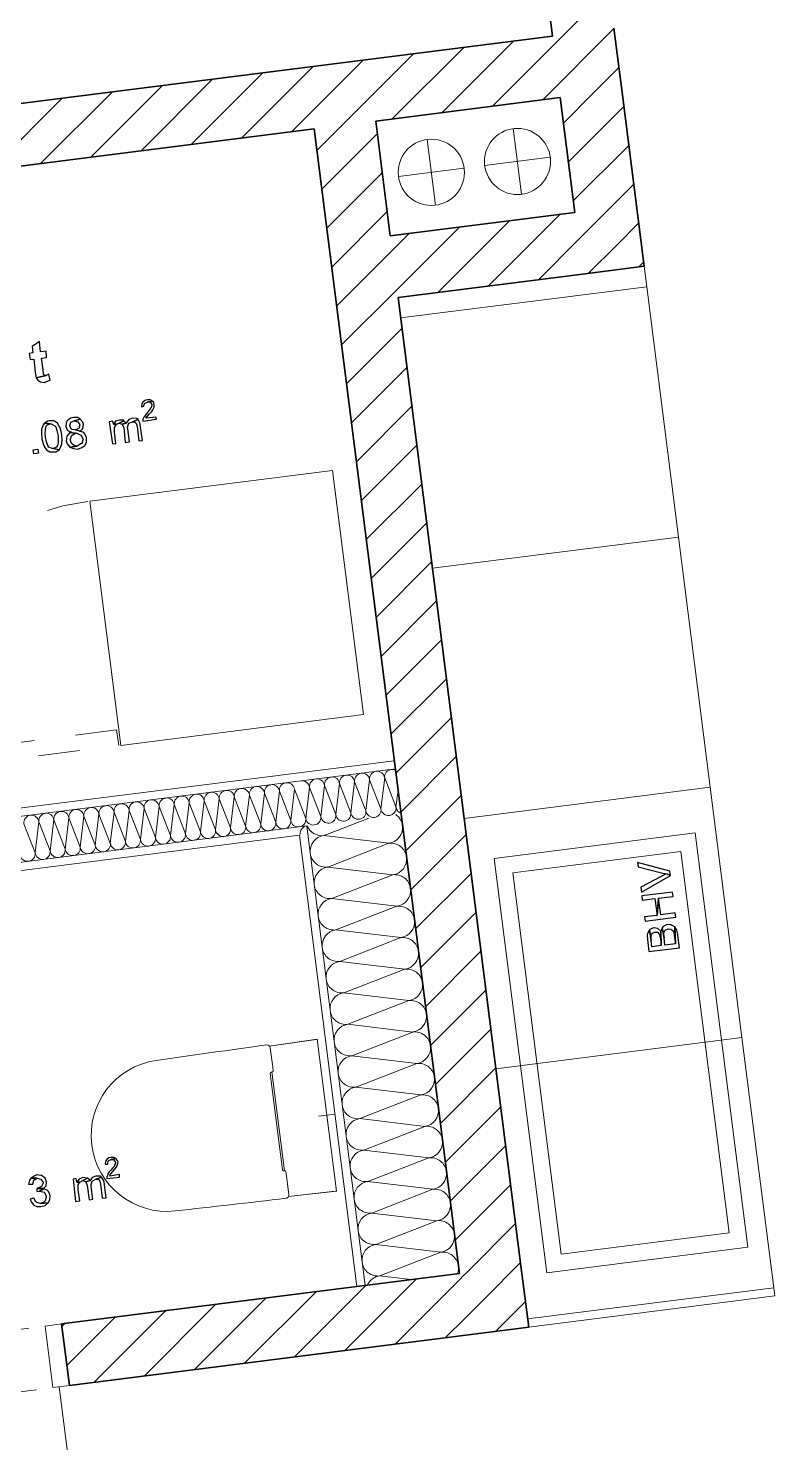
# Model space of a CAD drawing. Header units: metres. Extents: x 2713679.5 to 2713747.3, y 1226017.1 to 1226104.2.
# Drawn here: x 2713730.649 to 2713732.455, y 1226046.154 to 1226049.574 of the extents above; entities that cross this region are included whole.
import ezdxf

# ---------------------------------------------------------------- set-up
doc = ezdxf.new("R2010")
doc.units = ezdxf.units.M
doc.header["$MEASUREMENT"] = 0
for name, pattern in [('Achse', [0.115, 0, -0.04, 0.075, 0]), ('Strich 2_1mm', [0.15, 0.1, -0.05]), ('Strichpunkt 3_1_1mm Achsen', [0.25, 0.15, -0.05, 0, -0.05])]:
    doc.linetypes.add(name, pattern=pattern)
doc.layers.add('haustechnik', color=7, linetype='Continuous', true_color=0x0332dd)
doc.layers.add('texte', color=7, linetype='Continuous', true_color=0x000000)
doc.layers.add('plangrafiken', color=251, linetype='Continuous')
doc.layers.add('waende_stuetzen', color=250, linetype='Continuous')

msp = doc.modelspace()

# ---------------------------------------------------------------- linework, layer by layer
at = {"layer": 'haustechnik', "color": 7, "linetype": 'Continuous', "lineweight": 13}
for p, q in [((2713731.4893, 1226049.3498), (2713731.9357, 1226049.4065)), ((2713731.9357, 1226049.4065), (2713731.9709, 1226049.1287)), ((2713731.5245, 1226049.0721), (2713731.4893, 1226049.3498)), ((2713731.8222, 1226049.3316), (2713731.8423, 1226049.1729)), ((2713731.634, 1226049.1464), (2713731.6139, 1226049.3052)), ((2713731.9116, 1226049.2623), (2713731.7529, 1226049.2422)), ((2713731.5446, 1226049.2157), (2713731.7033, 1226049.2359)), ((2713731.9709, 1226049.1287), (2713731.5245, 1226049.0721))]:
    msp.add_line(p, q, dxfattribs=at)
at = {"layer": 'haustechnik', "color": 1, "linetype": 'Continuous', "lineweight": 13}
for p, q in [((2713731.776, 1226047.5668), (2713732.2621, 1226047.6284)), ((2713732.2621, 1226047.6284), (2713732.3893, 1226046.6265)), ((2713731.8207, 1226047.5321), (2713732.2275, 1226047.5837)), ((2713732.2275, 1226047.5837), (2713732.3446, 1226046.6611)), ((2713731.9032, 1226046.5648), (2713731.776, 1226047.5668)), ((2713731.9378, 1226046.6095), (2713731.8207, 1226047.5321)), ((2713732.3446, 1226046.6611), (2713731.9378, 1226046.6095)), ((2713732.3893, 1226046.6265), (2713731.9032, 1226046.5648))]:
    msp.add_line(p, q, dxfattribs=at)
at = {"layer": 'haustechnik', "color": 20, "linetype": 'Continuous', "lineweight": 20, "true_color": 0xfa2d16}
msp.add_circle((2713731.8323, 1226049.2522), 0.08, dxfattribs=at)
at = {"layer": 'haustechnik', "color": 144, "linetype": 'Continuous', "lineweight": 20, "true_color": 0x0082b3}
msp.add_circle((2713731.6239, 1226049.2258), 0.08, dxfattribs=at)
at = {"layer": 'plangrafiken', "color": 7, "linetype": 'Continuous', "lineweight": 13}
for p, q in [((2713732.1386, 1226048.9988), (2713731.5434, 1226048.9233)), ((2713732.1449, 1226048.9492), (2713732.1386, 1226048.9988)), ((2713731.5497, 1226048.8737), (2713732.1449, 1226048.9492)), ((2713732.1449, 1226048.9492), (2713732.2217, 1226048.344)), ((2713731.5434, 1226048.9233), (2713731.5497, 1226048.8737)), ((2713731.6265, 1226048.2685), (2713731.5497, 1226048.8737)), ((2713730.7975, 1226048.4304), (2713731.3848, 1226048.505)), ((2713731.3848, 1226048.505), (2713731.4597, 1226047.9147)), ((2713730.8724, 1226047.8402), (2713730.7975, 1226048.4304)), ((2713731.6265, 1226048.2685), (2713732.2217, 1226048.344)), ((2713732.2217, 1226048.344), (2713732.2985, 1226047.7389)), ((2713731.7033, 1226047.6634), (2713731.6265, 1226048.2685)), ((2713731.4597, 1226047.9147), (2713730.8724, 1226047.8402)), ((2713732.2985, 1226047.7389), (2713731.7033, 1226047.6634)), ((2713732.2985, 1226047.7389), (2713732.3753, 1226047.1338)), ((2713731.7801, 1226047.0582), (2713731.7033, 1226047.6634)), ((2713732.3753, 1226047.1338), (2713731.7801, 1226047.0582)), ((2713732.3753, 1226047.1338), (2713732.4521, 1226046.5286)), ((2713731.2322, 1226047.1132), (2713731.3477, 1226047.1294)), ((2713731.345, 1226047.129), (2713731.2322, 1226047.1132)), ((2713731.2343, 1226047.1088), (2713731.2394, 1226047.0682)), ((2713731.3477, 1226047.1294), (2713731.345, 1226047.129)), ((2713731.371, 1226046.9458), (2713731.3477, 1226047.1294)), ((2713731.3477, 1226047.1294), (2713731.3943, 1226046.7623)), ((2713731.2394, 1226047.0682), (2713731.2413, 1226047.0529)), ((2713731.2638, 1226046.8137), (2713731.2342, 1226047.047)), ((2713731.2396, 1226047.0507), (2713731.2379, 1226047.0505)), ((2713731.2379, 1226047.0505), (2713731.2683, 1226046.8112)), ((2713731.8569, 1226046.4531), (2713731.7801, 1226047.0582)), ((2713731.3943, 1226046.7623), (2713731.371, 1226046.9458)), ((2713731.2683, 1226046.8112), (2713731.27, 1226046.8114)), ((2713731.2722, 1226046.8097), (2713731.2736, 1226046.7987)), ((2713731.2736, 1226046.7987), (2713731.2793, 1226046.7539)), ((2713731.3943, 1226046.7623), (2713731.2784, 1226046.749)), ((2713731.2784, 1226046.749), (2713731.3916, 1226046.762)), ((2713731.3916, 1226046.762), (2713731.3943, 1226046.7623)), ((2713732.4521, 1226046.5286), (2713731.8569, 1226046.4531)), ((2713732.4546, 1226046.5088), (2713732.4521, 1226046.5286)), ((2713731.8594, 1226046.4332), (2713732.4546, 1226046.5088)), ((2713731.8569, 1226046.4531), (2713731.8594, 1226046.4332))]:
    msp.add_line(p, q, dxfattribs=at)
at = {"layer": 'plangrafiken', "color": 7, "linetype": 'Strich 2_1mm', "lineweight": 13}
for p, q in [((2713730.8626, 1226047.8774), (2713730.2723, 1226047.8025)), ((2713730.8675, 1226047.8395), (2713730.8626, 1226047.8774)), ((2713730.2771, 1226047.7646), (2713730.8675, 1226047.8395))]:
    msp.add_line(p, q, dxfattribs=at)
at = {"layer": 'plangrafiken', "color": 144, "linetype": 'Continuous', "lineweight": 20, "true_color": 0x0082b3}
for p, q in [((2713731.3685, 1226046.9657), (2713731.3735, 1226046.926)), ((2713731.3908, 1226046.9483), (2713731.3511, 1226046.9433))]:
    msp.add_line(p, q, dxfattribs=at)
at = {"layer": 'plangrafiken', "color": 7, "linetype": 'Achse', "lineweight": 13}
msp.add_arc((2713730.8675, 1226047.8395), 0.595, 97.2326, 187.2326, dxfattribs=at)
at = {"layer": 'plangrafiken', "color": 7, "linetype": 'Continuous', "lineweight": 13}
for centre, radius, start, end in [((2713735.2532, 1226017.3841), 30.0032, 97.7153, 98.23048), ((2713731.2263, 1226047.1078), 0.008, 43.2013, 97.7153), ((2713731.2263, 1226047.1078), 0.008, 7.2326, 97.7153), ((2713730.9843, 1226046.8968), 0.1834, 98.2305, 276.2347), ((2713731.2371, 1226047.0474), 0.00298, 97.9601, 187.8183), ((2713731.2394, 1226047.0527), 0.002, 277.7686, 7.2326), ((2713731.2667, 1226046.8141), 0.00298, 186.6469, 276.505), ((2713731.2702, 1226046.8095), 0.002, 7.2326, 96.2737), ((2713727.7459, 1226076.5402), 30.0032, 276.23467, 276.74985), ((2713731.2714, 1226046.7529), 0.008, 276.7498, 7.2326), ((2713731.2714, 1226046.7529), 0.008, 276.7498, 331.2541)]:
    msp.add_arc(centre, radius, start, end, dxfattribs=at)
for centre, start_param, end_param in [((2713731.2268, 1226047.0491), 5.467516, 5.584684), ((2713731.2572, 1226046.8098), 0.698501, 0.81567)]:
    msp.add_ellipse(centre, major_axis=(0.0144, 0.0018), ratio=0.008727, start_param=start_param, end_param=end_param, dxfattribs=at)
at = {"layer": 'texte'}
for points in [[(2713730.6757, 1226048.8169), (2713730.6582, 1226048.8044), (2713730.6595, 1226048.7893), (2713730.6507, 1226048.7881), (2713730.6532, 1226048.7731), (2713730.662, 1226048.7743), (2713730.6657, 1226048.743), (2713730.6657, 1226048.743), (2713730.6682, 1226048.7293), (2713730.692, 1226048.7343), (2713730.6882, 1226048.7355), (2713730.6857, 1226048.738), (2713730.6845, 1226048.748), (2713730.6807, 1226048.7768), (2713730.6933, 1226048.7781), (2713730.692, 1226048.7931), (2713730.6782, 1226048.7919)], [(2713730.6983, 1226048.738), (2713730.692, 1226048.7343), (2713730.6682, 1226048.7293), (2713730.672, 1226048.723), (2713730.6782, 1226048.7192), (2713730.6882, 1226048.718), (2713730.6908, 1226048.7192), (2713730.702, 1226048.723)], [(2713730.9374, 1226048.6754), (2713730.9311, 1226048.6742), (2713730.9261, 1226048.6704), (2713730.9236, 1226048.6667), (2713730.9224, 1226048.6591), (2713730.9286, 1226048.6604), (2713730.9286, 1226048.6617), (2713730.9311, 1226048.6679), (2713730.9311, 1226048.6679), (2713730.9374, 1226048.6704), (2713730.9486, 1226048.6729), (2713730.9436, 1226048.6754)], [(2713730.9486, 1226048.6729), (2713730.9374, 1226048.6704), (2713730.9386, 1226048.6717), (2713730.9449, 1226048.6692), (2713730.9449, 1226048.6692), (2713730.9474, 1226048.6642), (2713730.9474, 1226048.6629), (2713730.9461, 1226048.6566), (2713730.9449, 1226048.6554), (2713730.9411, 1226048.6504), (2713730.9361, 1226048.6441), (2713730.9336, 1226048.6404), (2713730.9299, 1226048.6354), (2713730.9286, 1226048.6341), (2713730.9261, 1226048.6291), (2713730.9261, 1226048.6241), (2713730.9587, 1226048.6291), (2713730.9574, 1226048.6341), (2713730.9336, 1226048.6316), (2713730.9361, 1226048.6354), (2713730.9374, 1226048.6366), (2713730.9424, 1226048.6416), (2713730.9474, 1226048.6479), (2713730.9499, 1226048.6516), (2713730.9511, 1226048.6529), (2713730.9537, 1226048.6579), (2713730.9537, 1226048.6642), (2713730.9524, 1226048.6692)], [(2713730.6882, 1226048.6191), (2713730.6845, 1226048.6153), (2713730.682, 1226048.6066), (2713730.6807, 1226048.6053), (2713730.6807, 1226048.5953), (2713730.682, 1226048.584), (2713730.682, 1226048.5815), (2713730.6845, 1226048.5703), (2713730.6882, 1226048.5615), (2713730.6933, 1226048.5552), (2713730.6933, 1226048.5552), (2713730.7008, 1226048.5502), (2713730.7108, 1226048.5502), (2713730.7158, 1226048.5502), (2713730.7233, 1226048.5552), (2713730.7095, 1226048.5577), (2713730.707, 1226048.5577), (2713730.6983, 1226048.5615), (2713730.6958, 1226048.5653), (2713730.6933, 1226048.574), (2713730.6908, 1226048.5853), (2713730.6895, 1226048.5941), (2713730.6908, 1226048.6041), (2713730.692, 1226048.6116), (2713730.6933, 1226048.6141), (2713730.702, 1226048.6178)], [(2713730.7008, 1226048.6253), (2713730.6958, 1226048.6241), (2713730.6882, 1226048.6191), (2713730.702, 1226048.6178), (2713730.7045, 1226048.6178), (2713730.7133, 1226048.6128), (2713730.7158, 1226048.6103), (2713730.7183, 1226048.6016), (2713730.7208, 1226048.589), (2713730.7208, 1226048.5828), (2713730.7208, 1226048.5715), (2713730.7195, 1226048.5653), (2713730.717, 1226048.5615), (2713730.7095, 1226048.5577), (2713730.7233, 1226048.5552), (2713730.7271, 1226048.5603), (2713730.7296, 1226048.569), (2713730.7296, 1226048.5703), (2713730.7308, 1226048.579), (2713730.7296, 1226048.5903), (2713730.7283, 1226048.5991), (2713730.7258, 1226048.6078), (2713730.7246, 1226048.6103), (2713730.7195, 1226048.6191), (2713730.7195, 1226048.6191), (2713730.712, 1226048.6241), (2713730.7108, 1226048.6253)], [(2713730.7584, 1226048.6329), (2713730.7508, 1226048.6316), (2713730.7433, 1226048.6253), (2713730.7408, 1226048.6203), (2713730.7396, 1226048.6116), (2713730.7396, 1226048.6116), (2713730.7433, 1226048.6028), (2713730.7446, 1226048.6016), (2713730.7533, 1226048.5978), (2713730.7496, 1226048.5966), (2713730.7634, 1226048.5953), (2713730.7659, 1226048.5953), (2713730.7746, 1226048.5915), (2713730.7771, 1226048.5903), (2713730.7809, 1226048.5815), (2713730.7809, 1226048.579), (2713730.7784, 1226048.5703), (2713730.7759, 1226048.569), (2713730.7671, 1226048.564), (2713730.7496, 1226048.5615), (2713730.7496, 1226048.5615), (2713730.7584, 1226048.5577), (2713730.7684, 1226048.5565), (2713730.7684, 1226048.5565), (2713730.7784, 1226048.5603), (2713730.7859, 1226048.5653), (2713730.7897, 1226048.5728), (2713730.7897, 1226048.5828), (2713730.7897, 1226048.5853), (2713730.7846, 1226048.5941), (2713730.7834, 1226048.5966), (2713730.7734, 1226048.6003), (2713730.7746, 1226048.6003), (2713730.7634, 1226048.6028), (2713730.7634, 1226048.6028), (2713730.7533, 1226048.6041), (2713730.7496, 1226048.6128), (2713730.7521, 1226048.6216), (2713730.7596, 1226048.6253), (2713730.7746, 1226048.6291), (2713730.7684, 1226048.6329)], [(2713730.7746, 1226048.6291), (2713730.7596, 1226048.6253), (2713730.7684, 1226048.6228), (2713730.7734, 1226048.6153), (2713730.7709, 1226048.6066), (2713730.7634, 1226048.6028), (2713730.7746, 1226048.6003), (2713730.7809, 1226048.6066), (2713730.7821, 1226048.6166), (2713730.7809, 1226048.6216)], [(2713730.8535, 1226048.6241), (2713730.8447, 1226048.6228), (2713730.8522, 1226048.569), (2713730.861, 1226048.5703), (2713730.8573, 1226048.5978), (2713730.8573, 1226048.6003), (2713730.8573, 1226048.6091), (2713730.8623, 1226048.6166), (2713730.8548, 1226048.6166)], [(2713730.8698, 1226048.6266), (2713730.8698, 1226048.6266), (2713730.8598, 1226048.6241), (2713730.8548, 1226048.6166), (2713730.8623, 1226048.6166), (2713730.8685, 1226048.6191), (2713730.8798, 1226048.6253), (2713730.8798, 1226048.6266)], [(2713730.8798, 1226048.6253), (2713730.8685, 1226048.6191), (2713730.876, 1226048.6166), (2713730.886, 1226048.6191)], [(2713730.9011, 1226048.6316), (2713730.9011, 1226048.6316), (2713730.8923, 1226048.6279), (2713730.886, 1226048.6191), (2713730.876, 1226048.6166), (2713730.8798, 1226048.6078), (2713730.8835, 1226048.5728), (2713730.8936, 1226048.574), (2713730.8898, 1226048.6053), (2713730.8886, 1226048.6091), (2713730.8911, 1226048.6178), (2713730.8923, 1226048.6191), (2713730.9011, 1226048.6228), (2713730.9148, 1226048.6279), (2713730.9111, 1226048.6304)], [(2713730.9148, 1226048.6279), (2713730.9011, 1226048.6228), (2713730.9061, 1226048.6228), (2713730.9098, 1226048.6191), (2713730.9123, 1226048.6116), (2713730.9161, 1226048.5765), (2713730.9249, 1226048.5778), (2713730.9198, 1226048.6153), (2713730.9186, 1226048.6203)], [(2713730.7496, 1226048.5966), (2713730.7433, 1226048.589), (2713730.7421, 1226048.5865), (2713730.7408, 1226048.5765), (2713730.7433, 1226048.569), (2713730.7496, 1226048.5615), (2713730.7671, 1226048.564), (2713730.7596, 1226048.5653), (2713730.7533, 1226048.5703), (2713730.7508, 1226048.5778), (2713730.7508, 1226048.5803), (2713730.7533, 1226048.589), (2713730.7546, 1226048.5903), (2713730.7634, 1226048.5953)], [(2713730.662, 1226048.5452), (2713730.6607, 1226048.5552), (2713730.672, 1226048.5565), (2713730.6732, 1226048.5465), (2713730.662, 1226048.5452)], [(2713732.1225, 1226047.557), (2713732.124, 1226047.5467), (2713732.181, 1226047.5321), (2713732.1839, 1226047.5314), (2713732.1934, 1226047.5292), (2713732.2022, 1226047.5256), (2713732.2007, 1226047.5358)], [(2713732.1306, 1226047.4971), (2713732.132, 1226047.4854), (2713732.2022, 1226047.5256), (2713732.1934, 1226047.5292), (2713732.1905, 1226047.5285), (2713732.1817, 1226047.5241)], [(2713732.1328, 1226047.4766), (2713732.1342, 1226047.4656), (2713732.1649, 1226047.47), (2713732.17, 1226047.4291), (2713732.1737, 1226047.4707), (2713732.2088, 1226047.4751), (2713732.2073, 1226047.4854)], [(2713732.1394, 1226047.4254), (2713732.1408, 1226047.4152), (2713732.2153, 1226047.4247), (2713732.2139, 1226047.4349), (2713732.1788, 1226047.4306), (2713732.1737, 1226047.4707), (2713732.17, 1226047.4291)], [(2713732.1825, 1226047.3991), (2713732.1869, 1226047.375), (2713732.1861, 1226047.3765), (2713732.1861, 1226047.3867), (2713732.1898, 1226047.3933), (2713732.1971, 1226047.3962), (2713732.2029, 1226047.3955), (2713732.208, 1226047.3926), (2713732.211, 1226047.3867), (2713732.2117, 1226047.3794), (2713732.2146, 1226047.3604), (2713732.2132, 1226047.4013), (2713732.2051, 1226047.4057), (2713732.2051, 1226047.4064), (2713732.1956, 1226047.4072), (2713732.1927, 1226047.4064), (2713732.1847, 1226047.4021)], [(2713732.1467, 1226047.3706), (2713732.1503, 1226047.3414), (2713732.2241, 1226047.3509), (2713732.2205, 1226047.3809), (2713732.2205, 1226047.3838), (2713732.2175, 1226047.3933), (2713732.2132, 1226047.4013), (2713732.2146, 1226047.3604), (2713732.189, 1226047.3568), (2713732.1869, 1226047.375), (2713732.1825, 1226047.3991), (2713732.1795, 1226047.3904), (2713732.1788, 1226047.3911), (2713732.1803, 1226047.356), (2713732.1576, 1226047.3531), (2713732.1554, 1226047.3684), (2713732.1518, 1226047.394), (2713732.1467, 1226047.3853), (2713732.1459, 1226047.3816)], [(2713732.1518, 1226047.394), (2713732.1554, 1226047.3684), (2713732.1554, 1226047.3714), (2713732.1554, 1226047.3801), (2713732.1584, 1226047.386), (2713732.1649, 1226047.3889), (2713732.1715, 1226047.3882), (2713732.1759, 1226047.3823), (2713732.1781, 1226047.3728), (2713732.1803, 1226047.356), (2713732.1788, 1226047.3911), (2713732.1715, 1226047.3977), (2713732.1715, 1226047.3977), (2713732.162, 1226047.3991), (2713732.1613, 1226047.3991), (2713732.1525, 1226047.3948)], [(2713730.8485, 1226046.8439), (2713730.8435, 1226046.8427), (2713730.8385, 1226046.8389), (2713730.836, 1226046.8351), (2713730.8347, 1226046.8276), (2713730.841, 1226046.8276), (2713730.841, 1226046.8301), (2713730.8422, 1226046.8351), (2713730.8435, 1226046.8364), (2713730.8497, 1226046.8389), (2713730.861, 1226046.8414), (2713730.856, 1226046.8439)], [(2713730.861, 1226046.8414), (2713730.8497, 1226046.8389), (2713730.8497, 1226046.8389), (2713730.856, 1226046.8376), (2713730.856, 1226046.8376), (2713730.8598, 1226046.8314), (2713730.8598, 1226046.8301), (2713730.8573, 1226046.8239), (2713730.8573, 1226046.8226), (2713730.8535, 1226046.8189), (2713730.8485, 1226046.8126), (2713730.8447, 1226046.8089), (2713730.841, 1226046.8038), (2713730.841, 1226046.8026), (2713730.8385, 1226046.7963), (2713730.8385, 1226046.7926), (2713730.8698, 1226046.7963), (2713730.8698, 1226046.8026), (2713730.846, 1226046.7988), (2713730.8472, 1226046.8026), (2713730.8485, 1226046.8038), (2713730.8535, 1226046.8101), (2713730.8585, 1226046.8151), (2713730.8623, 1226046.8201), (2713730.8623, 1226046.8201), (2713730.8648, 1226046.8264), (2713730.866, 1226046.8326), (2713730.8648, 1226046.8364)], [(2713730.6557, 1226046.7938), (2713730.6519, 1226046.7888), (2713730.6494, 1226046.7788), (2713730.6595, 1226046.7788), (2713730.6595, 1226046.7801), (2713730.662, 1226046.7888), (2713730.662, 1226046.7888), (2713730.6707, 1226046.7938)], [(2713730.6695, 1226046.8013), (2713730.6632, 1226046.7988), (2713730.6557, 1226046.7938), (2713730.6707, 1226046.7938), (2713730.6795, 1226046.7913), (2713730.6845, 1226046.7838), (2713730.6845, 1226046.7813), (2713730.6807, 1226046.7738), (2713730.6795, 1226046.7725), (2713730.6707, 1226046.7688), (2713730.6857, 1226046.7688), (2713730.692, 1226046.7751), (2713730.6933, 1226046.7838), (2713730.6933, 1226046.7851), (2713730.6895, 1226046.7938), (2713730.6895, 1226046.7938), (2713730.6807, 1226046.8001), (2713730.6795, 1226046.8001)], [(2713730.7646, 1226046.7926), (2713730.7571, 1226046.7913), (2713730.7634, 1226046.7375), (2713730.7734, 1226046.7387), (2713730.7696, 1226046.7663), (2713730.7696, 1226046.7675), (2713730.7696, 1226046.7776), (2713730.7734, 1226046.7838), (2713730.7659, 1226046.7838)], [(2713730.7809, 1226046.7951), (2713730.7809, 1226046.7951), (2713730.7721, 1226046.7913), (2713730.7659, 1226046.7838), (2713730.7734, 1226046.7838), (2713730.7809, 1226046.7876), (2713730.7922, 1226046.7938), (2713730.7909, 1226046.7938)], [(2713730.7922, 1226046.7938), (2713730.7809, 1226046.7876), (2713730.7884, 1226046.7851), (2713730.7984, 1226046.7876)], [(2713730.8134, 1226046.7988), (2713730.8122, 1226046.7988), (2713730.8034, 1226046.7951), (2713730.7984, 1226046.7876), (2713730.7884, 1226046.7851), (2713730.7909, 1226046.7763), (2713730.7959, 1226046.7413), (2713730.8047, 1226046.7425), (2713730.8009, 1226046.7738), (2713730.8009, 1226046.7776), (2713730.8034, 1226046.7863), (2713730.8034, 1226046.7863), (2713730.8122, 1226046.7913), (2713730.826, 1226046.7963), (2713730.8235, 1226046.7988)], [(2713730.826, 1226046.7963), (2713730.8122, 1226046.7913), (2713730.8184, 1226046.7901), (2713730.8222, 1226046.7863), (2713730.8235, 1226046.7788), (2713730.8272, 1226046.745), (2713730.8372, 1226046.7463), (2713730.8322, 1226046.7838), (2713730.831, 1226046.7888)], [(2713730.6695, 1226046.7688), (2713730.6695, 1226046.7613), (2713730.6757, 1226046.7625), (2713730.6857, 1226046.7675), (2713730.6857, 1226046.7688), (2713730.6707, 1226046.7688)], [(2713730.6857, 1226046.7675), (2713730.6757, 1226046.7625), (2713730.677, 1226046.7625), (2713730.687, 1226046.76), (2713730.6882, 1226046.7588), (2713730.692, 1226046.75), (2713730.692, 1226046.7475), (2713730.6895, 1226046.7387), (2713730.687, 1226046.7362), (2713730.6782, 1226046.7325), (2713730.697, 1226046.7337), (2713730.7008, 1226046.7413), (2713730.702, 1226046.7513), (2713730.7008, 1226046.755), (2713730.697, 1226046.7625), (2713730.6945, 1226046.765)], [(2713730.662, 1226046.745), (2713730.6532, 1226046.7425), (2713730.6557, 1226046.7362), (2713730.662, 1226046.7287), (2713730.6695, 1226046.725), (2713730.6795, 1226046.725), (2713730.6795, 1226046.725), (2713730.6895, 1226046.7275), (2713730.697, 1226046.7337), (2713730.6782, 1226046.7325), (2713730.6782, 1226046.7325), (2713730.6695, 1226046.735), (2713730.667, 1226046.7362)]]:
    msp.add_lwpolyline(points, close=True, dxfattribs=at)
at = {"layer": 'waende_stuetzen', "color": 7, "linetype": 'Continuous', "lineweight": 35}
for p, q in [((2713731.4145, 1226053.5136), (2713731.9168, 1226049.5553)), ((2713732.0656, 1226049.5742), (2713732.0845, 1226049.4254)), ((2713731.9168, 1226049.5553), (2713729.1887, 1226049.2091)), ((2713732.1386, 1226048.9988), (2713732.0845, 1226049.4254)), ((2713731.4893, 1226049.3498), (2713731.9357, 1226049.4065)), ((2713731.9357, 1226049.4065), (2713731.9709, 1226049.1287)), ((2713729.3564, 1226049.0792), (2713731.3405, 1226049.331)), ((2713731.3405, 1226049.331), (2713731.6917, 1226046.5632)), ((2713731.5245, 1226049.0721), (2713731.4893, 1226049.3498)), ((2713731.9709, 1226049.1287), (2713731.5245, 1226049.0721)), ((2713731.5434, 1226048.9233), (2713731.9898, 1226048.9799)), ((2713732.1386, 1226048.9988), (2713731.9898, 1226048.9799)), ((2713731.8405, 1226046.582), (2713731.5434, 1226048.9233)), ((2713731.6917, 1226046.5632), (2713730.7294, 1226046.441)), ((2713731.8594, 1226046.4332), (2713731.8405, 1226046.582)), ((2713730.7483, 1226046.2922), (2713730.7294, 1226046.441)), ((2713730.7483, 1226046.2922), (2713731.8594, 1226046.4332))]:
    msp.add_line(p, q, dxfattribs=at)
at = {"layer": 'waende_stuetzen', "color": 18, "linetype": 'Continuous', "lineweight": 0, "true_color": 0x000000}
for p, q in [((2713731.9451, 1226049.5589), (2713732.0538, 1226049.6675)), ((2713731.8934, 1226049.4011), (2713732.0657, 1226049.5734)), ((2713731.529, 1226049.3549), (2713731.7022, 1226049.5281)), ((2713731.6505, 1226049.3703), (2713731.8237, 1226049.5435)), ((2713731.772, 1226049.3857), (2713731.9451, 1226049.5589)), ((2713731.286, 1226049.324), (2713731.4592, 1226049.4972)), ((2713731.4075, 1226049.3395), (2713731.5807, 1226049.5126)), ((2713731.0431, 1226049.2932), (2713731.2162, 1226049.4664)), ((2713731.1645, 1226049.3086), (2713731.3377, 1226049.4818)), ((2713732.0149, 1226049.4166), (2713732.0776, 1226049.4793)), ((2713730.8001, 1226049.2624), (2713730.9733, 1226049.4356)), ((2713730.9216, 1226049.2778), (2713731.0948, 1226049.451)), ((2713730.5571, 1226049.2315), (2713730.7303, 1226049.4047)), ((2713730.6786, 1226049.247), (2713730.8518, 1226049.4201)), ((2713731.9435, 1226049.3451), (2713732.0149, 1226049.4166)), ((2713731.9554, 1226049.251), (2713732.0896, 1226049.3851)), ((2713731.347, 1226049.279), (2713731.4075, 1226049.3395)), ((2713731.359, 1226049.1849), (2713731.4932, 1226049.319)), ((2713731.9674, 1226049.1568), (2713732.1015, 1226049.291)), ((2713731.3709, 1226049.0908), (2713731.5051, 1226049.2249)), ((2713732.0561, 1226049.1395), (2713732.1135, 1226049.1969)), ((2713731.3829, 1226048.9966), (2713731.5171, 1226049.1308)), ((2713731.7614, 1226048.9509), (2713731.9346, 1226049.1241)), ((2713732.0128, 1226049.0963), (2713732.0561, 1226049.1395)), ((2713731.5409, 1226048.9426), (2713731.6917, 1226049.0933)), ((2713731.64, 1226048.9355), (2713731.8131, 1226049.1087)), ((2713731.9793, 1226049.0627), (2713732.0128, 1226049.0963)), ((2713732.0726, 1226049.05), (2713732.1254, 1226049.1028)), ((2713731.529, 1226049.0367), (2713731.5702, 1226049.0779)), ((2713731.8829, 1226048.9663), (2713731.9793, 1226049.0627)), ((2713732.0044, 1226048.9818), (2713732.0726, 1226049.05)), ((2713731.3948, 1226048.9025), (2713731.529, 1226049.0367)), ((2713732.1259, 1226048.9972), (2713732.1324, 1226049.0036)), ((2713732.1324, 1226049.0036), (2713732.1374, 1226049.0087)), ((2713731.4068, 1226048.8084), (2713731.5409, 1226048.9426)), ((2713731.4187, 1226048.7143), (2713731.5529, 1226048.8484)), ((2713731.4307, 1226048.6201), (2713731.5648, 1226048.7543)), ((2713731.4426, 1226048.526), (2713731.5768, 1226048.6602)), ((2713731.4545, 1226048.4319), (2713731.5887, 1226048.5661)), ((2713731.4665, 1226048.3378), (2713731.6007, 1226048.472)), ((2713731.4784, 1226048.2437), (2713731.6126, 1226048.3778)), ((2713731.4904, 1226048.1495), (2713731.6246, 1226048.2837)), ((2713731.5023, 1226048.0554), (2713731.6365, 1226048.1896)), ((2713731.5143, 1226047.9613), (2713731.6484, 1226048.0955)), ((2713731.5262, 1226047.8672), (2713731.6604, 1226048.0014)), ((2713731.5382, 1226047.7731), (2713731.6723, 1226047.9072)), ((2713731.5501, 1226047.6789), (2713731.6843, 1226047.8131)), ((2713731.562, 1226047.5848), (2713731.6962, 1226047.719)), ((2713731.574, 1226047.4907), (2713731.7082, 1226047.6249)), ((2713731.5859, 1226047.3966), (2713731.7201, 1226047.5307)), ((2713731.5979, 1226047.3024), (2713731.7321, 1226047.4366)), ((2713731.6098, 1226047.2083), (2713731.744, 1226047.3425)), ((2713731.6218, 1226047.1142), (2713731.7559, 1226047.2484)), ((2713731.6337, 1226047.0201), (2713731.7679, 1226047.1543)), ((2713731.6457, 1226046.926), (2713731.7798, 1226047.0601)), ((2713731.6576, 1226046.8318), (2713731.7918, 1226046.966)), ((2713731.6696, 1226046.7377), (2713731.8037, 1226046.8719)), ((2713731.6815, 1226046.6436), (2713731.8157, 1226046.7778)), ((2713731.7094, 1226046.5654), (2713731.8276, 1226046.6837)), ((2713731.8308, 1226046.5808), (2713731.8396, 1226046.5895)), ((2713731.6934, 1226046.5495), (2713731.7004, 1226046.5564)), ((2713731.7004, 1226046.5564), (2713731.7094, 1226046.5654)), ((2713731.7602, 1226046.5101), (2713731.8308, 1226046.5808)), ((2713731.1717, 1226046.346), (2713731.3449, 1226046.5191)), ((2713731.2932, 1226046.3614), (2713731.4664, 1226046.5346)), ((2713731.4147, 1226046.3768), (2713731.5879, 1226046.55)), ((2713731.5362, 1226046.3922), (2713731.6934, 1226046.5495)), ((2713730.9288, 1226046.3151), (2713731.1019, 1226046.4883)), ((2713731.0502, 1226046.3305), (2713731.2234, 1226046.5037)), ((2713731.7054, 1226046.4554), (2713731.7602, 1226046.5101)), ((2713731.8199, 1226046.4638), (2713731.8515, 1226046.4954)), ((2713730.7422, 1226046.3407), (2713730.859, 1226046.4575)), ((2713730.8073, 1226046.2997), (2713730.9805, 1226046.4729)), ((2713731.6577, 1226046.4076), (2713731.7054, 1226046.4554)), ((2713731.7791, 1226046.423), (2713731.8199, 1226046.4638)), ((2713730.7302, 1226046.4348), (2713730.7375, 1226046.4421))]:
    msp.add_line(p, q, dxfattribs=at)
at = {"layer": 'waende_stuetzen', "color": 7, "linetype": 'Continuous', "lineweight": 18}
for p, q in [((2713731.5343, 1226047.8032), (2713729.5502, 1226047.5514)), ((2713731.5369, 1226047.7834), (2713731.3087, 1226047.7544)), ((2713731.5343, 1226047.8032), (2713731.5369, 1226047.7834)), ((2713731.3087, 1226047.7544), (2713729.5528, 1226047.5316)), ((2713729.5666, 1226047.4224), (2713731.3225, 1226047.6453)), ((2713731.3225, 1226047.6453), (2713731.325, 1226047.6254)), ((2713731.5532, 1226047.6544), (2713731.5507, 1226047.6742)), ((2713731.6917, 1226046.5632), (2713731.5532, 1226047.6544)), ((2713729.5691, 1226047.4026), (2713731.3052, 1226047.6229)), ((2713731.3052, 1226047.6229), (2713731.4437, 1226046.5317)), ((2713731.325, 1226047.6254), (2713731.4635, 1226046.5342)), ((2713731.4437, 1226046.5317), (2713731.4635, 1226046.5342))]:
    msp.add_line(p, q, dxfattribs=at)
at = {"layer": 'waende_stuetzen', "color": 7, "linetype": 'Continuous', "lineweight": 13}
for p, q in [((2713731.5369, 1226047.7834), (2713731.5507, 1226047.6742)), ((2713731.4019, 1226047.7478), (2713731.3929, 1226047.6727)), ((2713731.4019, 1226047.7478), (2713731.4293, 1226047.6773)), ((2713731.4383, 1226047.7524), (2713731.4293, 1226047.6773)), ((2713731.4383, 1226047.7524), (2713731.4657, 1226047.6819)), ((2713731.4746, 1226047.757), (2713731.4657, 1226047.6819)), ((2713731.4746, 1226047.757), (2713731.5021, 1226047.6865)), ((2713731.511, 1226047.7616), (2713731.5021, 1226047.6865)), ((2713731.511, 1226047.7616), (2713731.5384, 1226047.6912)), ((2713731.1473, 1226047.7154), (2713731.1383, 1226047.6404)), ((2713731.1473, 1226047.7154), (2713731.1747, 1226047.645)), ((2713731.1836, 1226047.7201), (2713731.1747, 1226047.645)), ((2713731.1836, 1226047.7201), (2713731.2111, 1226047.6496)), ((2713731.22, 1226047.7247), (2713731.2111, 1226047.6496)), ((2713731.22, 1226047.7247), (2713731.2474, 1226047.6542)), ((2713731.2564, 1226047.7293), (2713731.2474, 1226047.6542)), ((2713731.2564, 1226047.7293), (2713731.2838, 1226047.6589)), ((2713731.2928, 1226047.7339), (2713731.2838, 1226047.6589)), ((2713731.2928, 1226047.7339), (2713731.3202, 1226047.6635)), ((2713731.3291, 1226047.7385), (2713731.3202, 1226047.6636)), ((2713731.3291, 1226047.7385), (2713731.3566, 1226047.6681)), ((2713731.3655, 1226047.7431), (2713731.3566, 1226047.6681)), ((2713731.3655, 1226047.7431), (2713731.3929, 1226047.6727)), ((2713731.5433, 1226047.7322), (2713731.5384, 1226047.6912)), ((2713730.8926, 1226047.6831), (2713730.8837, 1226047.6081)), ((2713730.8926, 1226047.6831), (2713730.9201, 1226047.6127)), ((2713730.929, 1226047.6877), (2713730.9201, 1226047.6127)), ((2713730.929, 1226047.6877), (2713730.9564, 1226047.6173)), ((2713730.9654, 1226047.6924), (2713730.9564, 1226047.6173)), ((2713730.9654, 1226047.6924), (2713730.9928, 1226047.6219)), ((2713731.0018, 1226047.697), (2713730.9928, 1226047.6219)), ((2713731.0018, 1226047.697), (2713731.0292, 1226047.6265)), ((2713731.0381, 1226047.7016), (2713731.0292, 1226047.6265)), ((2713731.0381, 1226047.7016), (2713731.0656, 1226047.6312)), ((2713731.0745, 1226047.7062), (2713731.0656, 1226047.6312)), ((2713731.0745, 1226047.7062), (2713731.1019, 1226047.6358)), ((2713731.1109, 1226047.7108), (2713731.1019, 1226047.6358)), ((2713731.1109, 1226047.7108), (2713731.1383, 1226047.6404)), ((2713730.638, 1226047.6508), (2713730.6654, 1226047.5804)), ((2713730.6744, 1226047.6554), (2713730.6654, 1226047.5804)), ((2713730.6744, 1226047.6554), (2713730.7018, 1226047.585)), ((2713730.7108, 1226047.6601), (2713730.7018, 1226047.585)), ((2713730.7108, 1226047.6601), (2713730.7382, 1226047.5896)), ((2713730.7471, 1226047.6647), (2713730.7382, 1226047.5896)), ((2713730.7471, 1226047.6647), (2713730.7746, 1226047.5942)), ((2713730.7835, 1226047.6693), (2713730.7746, 1226047.5942)), ((2713730.7835, 1226047.6693), (2713730.8109, 1226047.5988)), ((2713730.8199, 1226047.6739), (2713730.8109, 1226047.5988)), ((2713730.8199, 1226047.6739), (2713730.8473, 1226047.6035)), ((2713730.8563, 1226047.6785), (2713730.8473, 1226047.6035)), ((2713730.8563, 1226047.6785), (2713730.8837, 1226047.6081)), ((2713731.3202, 1226047.6636), (2713731.3202, 1226047.6635)), ((2713731.324, 1226047.6455), (2713731.326, 1226047.6411)), ((2713731.3958, 1226047.6344), (2713731.4726, 1226047.6643)), ((2713731.5397, 1226047.6717), (2713731.5382, 1226047.6727)), ((2713731.5452, 1226047.6665), (2713731.5397, 1226047.6717)), ((2713731.5495, 1226047.6604), (2713731.5452, 1226047.6665)), ((2713731.5523, 1226047.6543), (2713731.5495, 1226047.6604)), ((2713731.326, 1226047.6411), (2713731.3303, 1226047.635)), ((2713731.3303, 1226047.635), (2713731.3358, 1226047.6298)), ((2713731.3358, 1226047.6298), (2713731.3398, 1226047.6273)), ((2713731.3641, 1226047.6221), (2713731.3958, 1226047.6344)), ((2713731.3641, 1226047.6221), (2713731.5211, 1226047.6034)), ((2713731.3738, 1226047.546), (2713731.5211, 1226047.6034)), ((2713731.3738, 1226047.546), (2713731.5307, 1226047.5273)), ((2713731.3834, 1226047.47), (2713731.5307, 1226047.5273)), ((2713731.3834, 1226047.47), (2713731.5404, 1226047.4513)), ((2713731.3931, 1226047.3939), (2713731.5404, 1226047.4513)), ((2713731.3931, 1226047.3939), (2713731.55, 1226047.3752)), ((2713731.4027, 1226047.3179), (2713731.55, 1226047.3752)), ((2713731.4027, 1226047.3179), (2713731.5597, 1226047.2992)), ((2713731.4124, 1226047.2418), (2713731.5597, 1226047.2992)), ((2713731.4124, 1226047.2418), (2713731.5693, 1226047.2231)), ((2713731.422, 1226047.1658), (2713731.5693, 1226047.2231)), ((2713731.422, 1226047.1658), (2713731.579, 1226047.147)), ((2713731.4317, 1226047.0897), (2713731.579, 1226047.147)), ((2713731.4317, 1226047.0897), (2713731.5886, 1226047.071)), ((2713731.4413, 1226047.0136), (2713731.5886, 1226047.071)), ((2713731.4413, 1226047.0136), (2713731.5983, 1226046.9949)), ((2713731.451, 1226046.9376), (2713731.5983, 1226046.9949)), ((2713731.451, 1226046.9376), (2713731.6079, 1226046.9189)), ((2713731.4606, 1226046.8615), (2713731.6079, 1226046.9189)), ((2713731.4606, 1226046.8615), (2713731.6176, 1226046.8428)), ((2713731.4703, 1226046.7855), (2713731.6176, 1226046.8428)), ((2713731.4703, 1226046.7855), (2713731.6272, 1226046.7668)), ((2713731.4799, 1226046.7094), (2713731.6272, 1226046.7668)), ((2713731.4799, 1226046.7094), (2713731.6369, 1226046.6907)), ((2713731.4896, 1226046.6334), (2713731.6369, 1226046.6907)), ((2713731.4896, 1226046.6334), (2713731.6465, 1226046.6146)), ((2713731.4992, 1226046.5573), (2713731.6465, 1226046.6146)), ((2713731.4635, 1226046.5342), (2713731.6917, 1226046.5632)), ((2713731.4992, 1226046.5573), (2713731.5747, 1226046.5483)), ((2713730.6897, 1226046.436), (2713730.7294, 1226046.441)), ((2713730.7086, 1226046.2872), (2713730.6897, 1226046.436)), ((2713730.7483, 1226046.2922), (2713730.7086, 1226046.2872)), ((2713730.7235, 1226046.2891), (2713730.828, 1226045.4657))]:
    msp.add_line(p, q, dxfattribs=at)
at = {"layer": 'waende_stuetzen', "color": 7, "linetype": 'Strichpunkt 3_1_1mm Achsen', "lineweight": 13}
for p, q in [((2713729.8564, 1226046.3302), (2713730.7294, 1226046.441)), ((2713729.8753, 1226046.1814), (2713730.7483, 1226046.2922))]:
    msp.add_line(p, q, dxfattribs=at)
at = {"layer": 'waende_stuetzen', "color": 7, "linetype": 'Continuous', "lineweight": 13}
for centre, radius, start, end in [((2713731.5292, 1226047.7639), 0.0183, 97.2326, 187.2326), ((2713731.5292, 1226047.7639), 0.0183, 64.0473, 97.2326), ((2713731.2746, 1226047.7316), 0.0183, 97.2326, 187.2326), ((2713731.2746, 1226047.7316), 0.0183, 7.2326, 97.2326), ((2713731.311, 1226047.7362), 0.0183, 97.1241, 97.2326), ((2713731.311, 1226047.7362), 0.0183, 7.2326, 97.1241), ((2713731.3473, 1226047.7408), 0.0183, 97.2326, 187.2326), ((2713731.3473, 1226047.7408), 0.0183, 7.2326, 97.2326), ((2713731.3837, 1226047.7455), 0.0183, 97.2326, 187.2326), ((2713731.3837, 1226047.7455), 0.0183, 7.2326, 97.2326), ((2713731.4201, 1226047.7501), 0.0183, 97.2326, 187.2326), ((2713731.4201, 1226047.7501), 0.0183, 7.2326, 97.2326), ((2713731.4565, 1226047.7547), 0.0183, 97.2326, 187.2326), ((2713731.4565, 1226047.7547), 0.0183, 7.2326, 97.2326), ((2713731.4928, 1226047.7593), 0.0183, 97.2326, 187.2326), ((2713731.4928, 1226047.7593), 0.0183, 7.2326, 97.2326), ((2713731.02, 1226047.6993), 0.0183, 97.2326, 187.2326), ((2713731.02, 1226047.6993), 0.0183, 7.2326, 97.2326), ((2713731.0563, 1226047.7039), 0.0183, 97.2326, 187.2326), ((2713731.0563, 1226047.7039), 0.0183, 7.2326, 97.2326), ((2713731.0927, 1226047.7085), 0.0183, 97.2326, 187.2326), ((2713731.0927, 1226047.7085), 0.0183, 7.2326, 97.2326), ((2713731.1291, 1226047.7131), 0.0183, 97.2326, 187.2326), ((2713731.1291, 1226047.7131), 0.0183, 7.2326, 97.2326), ((2713731.1655, 1226047.7178), 0.0183, 97.2326, 187.2326), ((2713731.1655, 1226047.7178), 0.0183, 7.2326, 97.2326), ((2713731.2018, 1226047.7224), 0.0183, 97.2326, 187.2326), ((2713731.2018, 1226047.7224), 0.0183, 7.2326, 97.2326), ((2713731.2382, 1226047.727), 0.0183, 97.2326, 187.2326), ((2713731.2382, 1226047.727), 0.0183, 7.2326, 97.2326), ((2713730.729, 1226047.6624), 0.0183, 97.2326, 187.2326), ((2713730.729, 1226047.6624), 0.0183, 7.2326, 97.2326), ((2713730.7653, 1226047.667), 0.0183, 97.2326, 187.2326), ((2713730.7653, 1226047.667), 0.0183, 7.2326, 97.2326), ((2713730.8017, 1226047.6716), 0.0183, 97.2326, 187.2326), ((2713730.8017, 1226047.6716), 0.0183, 7.2326, 97.2326), ((2713730.8381, 1226047.6762), 0.0183, 97.2326, 187.2326), ((2713730.8381, 1226047.6762), 0.0183, 7.2326, 97.2326), ((2713730.8745, 1226047.6808), 0.0183, 97.2326, 187.2326), ((2713730.8745, 1226047.6808), 0.0183, 7.2326, 97.2326), ((2713730.9108, 1226047.6854), 0.0183, 97.2326, 187.2326), ((2713730.9108, 1226047.6854), 0.0183, 7.2326, 97.2326), ((2713730.9472, 1226047.6901), 0.0183, 97.2326, 187.2326), ((2713730.9472, 1226047.6901), 0.0183, 7.2326, 97.2326), ((2713730.9836, 1226047.6947), 0.0183, 97.2326, 187.2326), ((2713730.9836, 1226047.6947), 0.0183, 7.2326, 97.2326), ((2713731.4475, 1226047.6796), 0.0183, 277.2326, 7.2326), ((2713731.4839, 1226047.6842), 0.0183, 187.2326, 277.2326), ((2713731.4839, 1226047.6842), 0.0183, 277.2326, 7.2326), ((2713731.5202, 1226047.6889), 0.0183, 187.2326, 277.2326), ((2713731.5202, 1226047.6889), 0.0183, 277.2326, 7.2326), ((2713731.5566, 1226047.6935), 0.0183, 187.2326, 250.3186), ((2713730.6562, 1226047.6531), 0.0183, 97.2326, 187.2326), ((2713730.6562, 1226047.6531), 0.0183, 7.2326, 97.2326), ((2713730.6926, 1226047.6577), 0.0183, 97.2326, 187.2326), ((2713730.6926, 1226047.6577), 0.0183, 7.2326, 97.2326), ((2713731.1929, 1226047.6473), 0.0183, 277.2326, 7.2326), ((2713731.2293, 1226047.6519), 0.0183, 187.2326, 277.2326), ((2713731.2293, 1226047.6519), 0.0183, 277.2326, 7.2326), ((2713731.2656, 1226047.6565), 0.0183, 187.2326, 277.2326), ((2713731.2656, 1226047.6565), 0.0183, 277.2326, 7.2326), ((2713731.302, 1226047.6612), 0.0183, 187.2326, 277.2326), ((2713731.302, 1226047.6612), 0.0183, 277.2326, 7.2326), ((2713731.3248, 1226047.6271), 0.0183, 97.2326, 187.2326), ((2713731.3384, 1226047.6658), 0.0183, 190.7591, 277.2326), ((2713731.3248, 1226047.6271), 0.0183, 97.1241, 97.2326), ((2713731.3384, 1226047.6658), 0.0183, 277.2326, 7.2326), ((2713731.3748, 1226047.6704), 0.0183, 187.2326, 277.2326), ((2713731.3748, 1226047.6704), 0.0183, 277.2326, 7.2326), ((2713731.4111, 1226047.675), 0.0183, 187.2326, 277.2326), ((2713731.4111, 1226047.675), 0.0183, 277.2326, 7.2326), ((2713731.4475, 1226047.6796), 0.0183, 187.2326, 277.2326), ((2713731.5162, 1226047.6414), 0.0383, 277.2326, 7.2326), ((2713731.5162, 1226047.6414), 0.0383, 7.2326, 19.637), ((2713730.9019, 1226047.6104), 0.0183, 277.2326, 7.2326), ((2713730.9383, 1226047.615), 0.0183, 187.2326, 277.2326), ((2713730.9383, 1226047.615), 0.0183, 277.2326, 7.2326), ((2713730.9746, 1226047.6196), 0.0183, 187.2326, 277.2326), ((2713730.9746, 1226047.6196), 0.0183, 277.2326, 7.2326), ((2713731.011, 1226047.6242), 0.0183, 187.2326, 277.2326), ((2713731.011, 1226047.6242), 0.0183, 277.2326, 7.2326), ((2713731.0474, 1226047.6288), 0.0183, 187.2326, 277.2326), ((2713731.0474, 1226047.6288), 0.0183, 277.2326, 7.2326), ((2713731.0838, 1226047.6335), 0.0183, 187.2326, 277.2326), ((2713731.0838, 1226047.6335), 0.0183, 277.2326, 7.2326), ((2713731.1201, 1226047.6381), 0.0183, 187.2326, 277.2326), ((2713731.1201, 1226047.6381), 0.0183, 277.2326, 7.2326), ((2713731.1565, 1226047.6427), 0.0183, 187.2326, 277.2326), ((2713731.1565, 1226047.6427), 0.0183, 277.2326, 7.2326), ((2713731.1929, 1226047.6473), 0.0183, 187.2326, 277.2326), ((2713731.3689, 1226047.5841), 0.0383, 97.2326, 187.2326), ((2713731.3593, 1226047.6601), 0.0383, 238.9708, 277.2326), ((2713730.6473, 1226047.5781), 0.0183, 277.2326, 7.2326), ((2713730.6836, 1226047.5827), 0.0183, 187.2326, 277.2326), ((2713730.6836, 1226047.5827), 0.0183, 277.2326, 7.2326), ((2713730.72, 1226047.5873), 0.0183, 187.2326, 277.2326), ((2713730.72, 1226047.5873), 0.0183, 277.2326, 7.2326), ((2713730.7564, 1226047.5919), 0.0183, 187.2326, 277.2326), ((2713730.7564, 1226047.5919), 0.0183, 277.2326, 7.2326), ((2713730.7928, 1226047.5965), 0.0183, 187.2326, 277.2326), ((2713730.7928, 1226047.5965), 0.0183, 277.2326, 7.2326), ((2713730.8291, 1226047.6011), 0.0183, 187.2326, 277.2326), ((2713730.8291, 1226047.6011), 0.0183, 277.2326, 7.2326), ((2713730.8655, 1226047.6058), 0.0183, 187.2326, 277.2326), ((2713730.8655, 1226047.6058), 0.0183, 277.2326, 7.2326), ((2713730.9019, 1226047.6104), 0.0183, 187.2326, 277.2326), ((2713731.3689, 1226047.5841), 0.0383, 187.2326, 277.2326), ((2713731.5259, 1226047.5653), 0.0383, 7.2326, 97.2326), ((2713730.6473, 1226047.5781), 0.0183, 187.2326, 277.2326), ((2713731.3786, 1226047.508), 0.0383, 97.2326, 187.2326), ((2713731.5259, 1226047.5653), 0.0383, 277.2326, 7.2326), ((2713731.5355, 1226047.4893), 0.0383, 7.2326, 97.2326), ((2713731.3786, 1226047.508), 0.0383, 187.2326, 277.2326), ((2713731.5355, 1226047.4893), 0.0383, 277.2326, 7.2326), ((2713731.3882, 1226047.432), 0.0383, 97.2326, 187.2326), ((2713731.5452, 1226047.4132), 0.0383, 7.2326, 97.2326), ((2713731.3882, 1226047.432), 0.0383, 187.2326, 277.2326), ((2713731.5452, 1226047.4132), 0.0383, 277.2326, 7.2326), ((2713731.3979, 1226047.3559), 0.0383, 97.2326, 187.2326), ((2713731.5548, 1226047.3372), 0.0383, 7.2326, 97.2326), ((2713731.3979, 1226047.3559), 0.0383, 187.2326, 277.2326), ((2713731.5548, 1226047.3372), 0.0383, 277.2326, 7.2326), ((2713731.4075, 1226047.2798), 0.0383, 97.2326, 187.2326), ((2713731.4075, 1226047.2798), 0.0383, 187.2326, 277.2326), ((2713731.5645, 1226047.2611), 0.0383, 7.2326, 97.2326), ((2713731.4172, 1226047.2038), 0.0383, 97.2326, 187.2326), ((2713731.5645, 1226047.2611), 0.0383, 277.2326, 7.2326), ((2713731.5741, 1226047.1851), 0.0383, 7.2326, 97.2326), ((2713731.4172, 1226047.2038), 0.0383, 187.2326, 277.2326), ((2713731.5741, 1226047.1851), 0.0383, 277.2326, 7.2326), ((2713731.4269, 1226047.1277), 0.0383, 97.2326, 187.2326), ((2713731.5838, 1226047.109), 0.0383, 7.2326, 97.2326), ((2713731.4269, 1226047.1277), 0.0383, 187.2326, 277.2326), ((2713731.5838, 1226047.109), 0.0383, 277.2326, 7.2326), ((2713731.4365, 1226047.0517), 0.0383, 97.2326, 187.2326), ((2713731.5934, 1226047.033), 0.0383, 7.2326, 97.2326), ((2713731.4365, 1226047.0517), 0.0383, 187.2326, 277.2326), ((2713731.5934, 1226047.033), 0.0383, 277.2326, 7.2326), ((2713731.4462, 1226046.9756), 0.0383, 97.2326, 187.2326), ((2713731.4462, 1226046.9756), 0.0383, 187.2326, 277.2326), ((2713731.6031, 1226046.9569), 0.0383, 7.2326, 97.2326), ((2713731.6031, 1226046.9569), 0.0383, 277.2326, 7.2326), ((2713731.4558, 1226046.8996), 0.0383, 97.2326, 187.2326), ((2713731.4558, 1226046.8996), 0.0383, 187.2326, 277.2326), ((2713731.6127, 1226046.8808), 0.0383, 7.2326, 97.2326), ((2713731.4655, 1226046.8235), 0.0383, 97.2326, 187.2326), ((2713731.6127, 1226046.8808), 0.0383, 277.2326, 7.2326), ((2713731.6224, 1226046.8048), 0.0383, 7.2326, 97.2326), ((2713731.4655, 1226046.8235), 0.0383, 187.2326, 277.2326), ((2713731.6224, 1226046.8048), 0.0383, 277.2326, 7.2326), ((2713731.4751, 1226046.7475), 0.0383, 97.2326, 187.2326), ((2713731.6321, 1226046.7287), 0.0383, 7.2326, 97.2326), ((2713731.4751, 1226046.7475), 0.0383, 187.2326, 277.2326), ((2713731.6321, 1226046.7287), 0.0383, 277.2326, 7.2326), ((2713731.4848, 1226046.6714), 0.0383, 97.2326, 187.2326), ((2713731.6417, 1226046.6527), 0.0383, 7.2326, 97.2326), ((2713731.4848, 1226046.6714), 0.0383, 187.2326, 277.2326), ((2713731.6417, 1226046.6527), 0.0383, 277.2326, 7.2326), ((2713731.4944, 1226046.5953), 0.0383, 97.2326, 187.2326), ((2713731.4944, 1226046.5953), 0.0383, 187.2326, 277.2326), ((2713731.6514, 1226046.5766), 0.0383, 7.2326, 97.2326), ((2713731.5041, 1226046.5193), 0.0383, 97.2326, 155.9568), ((2713731.6514, 1226046.5766), 0.0383, 338.4922, 7.2326), ((2713730.7235, 1226046.2891), 0.83, 187.2326, 277.2326)]:
    msp.add_arc(centre, radius, start, end, dxfattribs=at)

doc.saveas('drawing.dxf')
